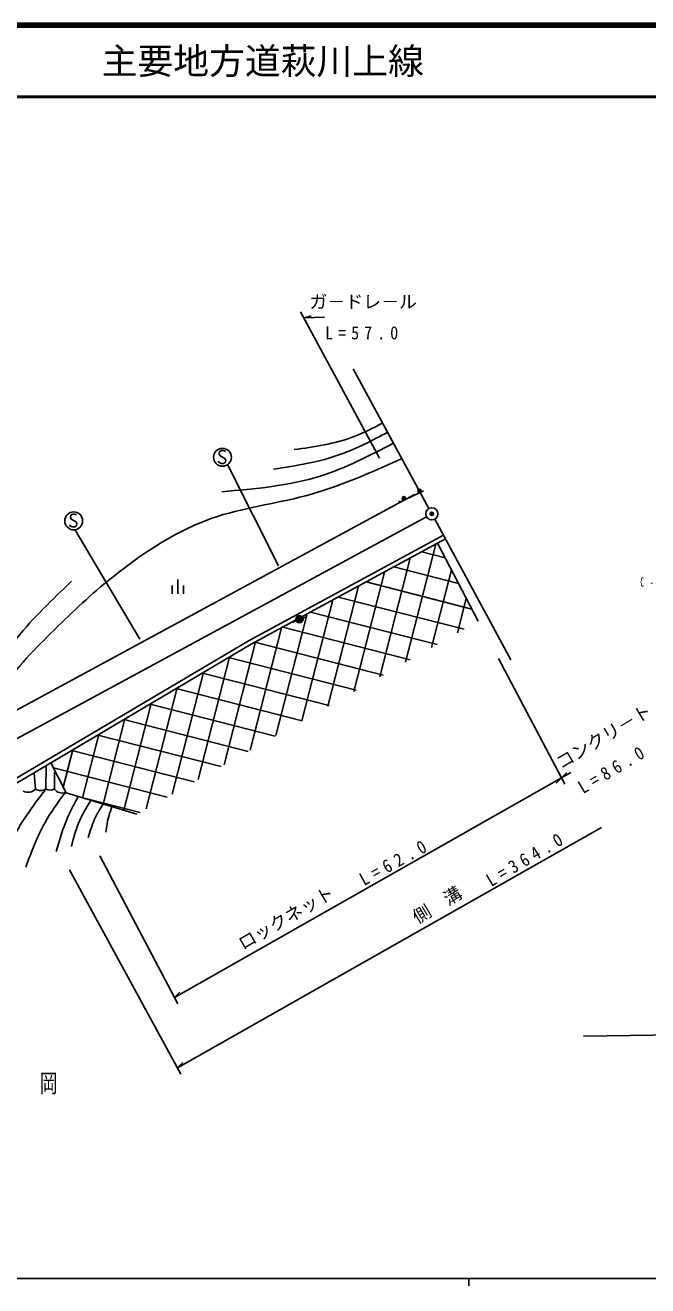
# Model space of a CAD drawing. Units: millimetres, scale not verified. Extents: x 40000 to 680000, y 20000 to 380000.
# Drawn here: x 206058 to 292998, y 204000 to 380000 of the extents above; entities that cross this region are included whole.
import ezdxf
from ezdxf.enums import TextEntityAlignment as Align

# ---------------------------------------------------------------- set-up
doc = ezdxf.new("R2010")
doc.units = ezdxf.units.MM
doc.header["$LTSCALE"] = 1000
doc.header["$PDMODE"] = 32
doc.header["$PDSIZE"] = 500
for name, color, linetype, lineweight in [('M-BGD', 7, 'Continuous', 25), ('M-TTL', 2, 'Continuous', 140), ('M-TTL-BAND', 7, 'Continuous', 25), ('M-TTL-LINE', 7, 'Continuous', 50)]:
    doc.layers.add(name, color=color, linetype=linetype, lineweight=lineweight)
doc.layers.add('M-OTRS', color=6, linetype='Continuous')
doc.layers.add('M-TTL-TXT', color=7, linetype='Continuous')
doc.styles.add('ＭＳ ゴシック', font='')
doc.styles.get('ＭＳ ゴシック').set_extended_font_data('MS Gothic')

msp = doc.modelspace()

# ---------------------------------------------------------------- hatches: boundary and pattern name
at = {"layer": 'M-BGD'}
h = msp.add_hatch(dxfattribs=at)
h.set_pattern_fill('USER', color=256, style=0, pattern_type=2)
h.set_pattern_definition([(75.6318, (124630, 406547), (-2906.163, 744.46), []), (165.6318, (124630, 406547), (-744.46, -2906.163), [])])
h.paths.add_polyline_path([(263648, 307674), (237606, 293571), (209622, 277001), (211794, 272808), (221643, 269838), (269317, 296787)])

# ---------------------------------------------------------------- linework, layer by layer
for p, q in [((255533, 319562), (244520, 340004)), ((244994, 339123), (245984, 339435)), ((244994, 339123), (247843, 339215)), ((262436, 312533), (251876, 332031)), ((234336, 318553), (241411, 304522)), ((193182, 278043), (260426, 314458)), ((258602, 313496), (259052, 313714)), ((259052, 313714), (261225, 314768)), ((261225, 314768), (261675, 314987)), ((194849, 274965), (262093, 311381)), ((263245, 311038), (273872, 291415)), ((212994, 309592), (222073, 294264)), ((264745, 308268), (237606, 293571)), ((263648, 307674), (269317, 296787)), ((226567, 301795), (226567, 300595)), ((227367, 302595), (227367, 300595)), ((228167, 301795), (228167, 300595)), ((243891, 296866), (243433, 296667)), ((244825, 297223), (245299, 297381)), ((237606, 293571), (204940, 274228)), ((281415, 274047), (272154, 291574)), ((208959, 273399), (208970, 276577)), ((207510, 273359), (207298, 275594)), ((210126, 273359), (210134, 275734)), ((226923, 244258), (280948, 274931)), ((280948, 274931), (280217, 274194)), ((280948, 274931), (282274, 275668)), ((280948, 274931), (281686, 275662)), ((227329, 234422), (286546, 268008)), ((216477, 264028), (227390, 243374)), ((212242, 262063), (227808, 233544)), ((226923, 244258), (227654, 244995)), ((306993, 239174), (284007, 238848)), ((227329, 234422), (228060, 235159))]:
    msp.add_line(p, q, dxfattribs=at)
for points in [[(234006, 320474), (233906, 320574), (233706, 320624), (233506, 320624), (233206, 320474), (233156, 320174), (233256, 319924), (233956, 319524), (234056, 319274), (234006, 318974), (233756, 318824), (233406, 318824), (233106, 318974), (233006, 319124)], [(258602, 313496), (258530, 313461), (258481, 313448), (258414, 313449), (258365, 313458), (258320, 313481), (258267, 313522), (258236, 313563), (258223, 313590)], [(213231, 311593), (213131, 311693), (212931, 311743), (212731, 311743), (212431, 311593), (212381, 311293), (212481, 311043), (213181, 310643), (213281, 310393), (213231, 310093), (212981, 309943), (212631, 309943), (212331, 310093), (212231, 310243)], [(204265, 274526), (237310, 294093), (264459, 308796)], [(209622, 277001), (211794, 272808), (221643, 269838)]]:
    msp.add_lwpolyline(points, dxfattribs=at)
for centre, radius in [((233606, 319674), 1250), ((261116, 314993), 250), ((261116, 314993), 150), ((261116, 314993), 50), ((258943, 313939), 250), ((258943, 313939), 150), ((258943, 313939), 50), ((212831, 310793), 1250), ((262840, 311785), 850), ((262840, 311785), 34), ((244350, 297065), 500), ((244350, 297065), 440), ((244350, 297065), 380), ((244350, 297065), 320), ((244350, 297065), 260), ((244350, 297065), 200), ((244350, 297065), 140), ((244350, 297065), 80), ((244350, 297065), 20)]:
    msp.add_circle(centre, radius, dxfattribs=at)
for centre, radius, start, end in [((206456, 274372), 1462, 242.37622, 316.11601), ((208207, 274345), 1208, 234.72124, 308.46104), ((209569, 274157), 974, 231.15517, 304.89496), ((211233, 274164), 1369, 216.02737, 289.76717)]:
    msp.add_arc(centre, radius, start, end, dxfattribs=at)
for points, knots in [([(243624, 320743), (246430, 321137), (249236, 321532), (251843, 322515), (253259, 323050), (254616, 323759), (255973, 324467)], [0, 0, 0, 0, 1, 1, 1, 2, 2, 2, 2]), ([(256677, 323167), (254538, 322037), (252399, 320907), (250151, 320098), (247139, 319015), (243931, 318509), (240723, 318003)], [0, 0, 0, 0, 1, 1, 1, 2, 2, 2, 2]), ([(257491, 321663), (254146, 319917), (250801, 318171), (247266, 317058), (242873, 315674), (238186, 315268), (233500, 314861)], [0, 0, 0, 0, 1, 1, 1, 2, 2, 2, 2]), ([(201113, 282338), (201373, 283340), (201632, 284342), (201999, 285294), (203320, 288720), (206027, 291498), (208687, 294158), (211282, 296752), (213832, 299234), (216584, 301571), (221334, 305490), (226425, 309180), (232136, 311160), (236333, 312615), (240865, 313146), (245190, 314303), (249842, 315547), (254256, 317516), (258670, 319485)], [0, 0, 0, 0, 1, 1, 1, 2, 2, 2, 3, 3, 3, 4, 4, 4, 5, 5, 5, 6, 6, 6, 6]), ([(127282, 285215), (134188, 283489), (141102, 281742), (148100, 280059), (155256, 278478), (162435, 277061), (169874, 276710), (175933, 276478), (182092, 277048), (187826, 279117), (191035, 280252), (194129, 281831), (196619, 284037), (199895, 286940), (202124, 290928), (204889, 294401), (207189, 297290), (209860, 299824), (212531, 302357)], [0, 0, 0, 0, 1, 1, 1, 2, 2, 2, 3, 3, 3, 4, 4, 4, 5, 5, 5, 6, 6, 6, 6]), ([(200888, 259184), (202352, 262545), (203816, 265907), (205780, 268967), (206719, 270430), (207774, 271825), (208828, 273220)], [0, 0, 0, 0, 1, 1, 1, 2, 2, 2, 2]), ([(206134, 262445), (206926, 264582), (207718, 266719), (208828, 268683), (209637, 270115), (210615, 271455), (211593, 272795)], [0, 0, 0, 0, 1, 1, 1, 2, 2, 2, 2]), ([(210388, 264642), (210862, 266278), (211337, 267914), (212018, 269463), (212445, 270433), (212952, 271369), (213460, 272306)], [0, 0, 0, 0, 1, 1, 1, 2, 2, 2, 2]), ([(215215, 271776), (214589, 270745), (213963, 269714), (213507, 268612), (213074, 267568), (212794, 266459), (212514, 265351)], [0, 0, 0, 0, 1, 1, 1, 2, 2, 2, 2]), ([(216938, 271257), (216493, 270532), (216048, 269807), (215704, 269037), (215349, 268242), (215102, 267399), (214854, 266556)], [0, 0, 0, 0, 1, 1, 1, 2, 2, 2, 2]), ([(217335, 267336), (217441, 268125), (217547, 268914), (217760, 269676), (217875, 270084), (218020, 270485), (218166, 270886)], [0, 0, 0, 0, 1, 1, 1, 2, 2, 2, 2])]:
    msp.add_open_spline(points, degree=3, knots=knots, dxfattribs=at)
at = {"layer": 'M-OTRS'}
msp.add_point((262840, 311785), dxfattribs=at)
at = {"layer": 'M-TTL'}
msp.add_line((680000, 380000), (40000, 380000), dxfattribs=at)
at = {"layer": 'M-TTL-BAND'}
for p, q in [((40000, 205000), (579000, 205000)), ((268000, 205000), (268000, 204000))]:
    msp.add_line(p, q, dxfattribs=at)
at = {"layer": 'M-TTL-LINE'}
msp.add_line((40000, 370000), (680000, 370000), dxfattribs=at)

# ---------------------------------------------------------------- texts
at = {"layer": 'M-BGD', "style": 'ＭＳ ゴシック'}
msp.add_text('ガ－ドレ－ル', height=1833, dxfattribs=at).set_placement((245752, 339930), align=Align.BOTTOM_LEFT)
for s, rotation, p in [('コンクリ－ト', 31, (281148, 275566)), ('ロックネット', 30.2, (236733, 250327)), ('側\u3000溝', 31, (261126, 253993))]:
    msp.add_text(s, height=1833, rotation=rotation, dxfattribs=at).set_placement(p, align=Align.BOTTOM_LEFT)
at = {"layer": 'M-BGD', "style": 'ＭＳ ゴシック', "width": 0.7}
msp.add_text('岡', height=2566, dxfattribs=at).set_placement((208101, 230229), align=Align.BOTTOM_LEFT)
at = {"layer": 'M-BGD', "attachment_point": 7, "style": 'ＭＳ ゴシック'}
for s, insert, char_height in [('\\T1.62;\\W0.9;L=57.0', (247934, 336112), 1833), ('\\T2.71;\\W0.45;C-NO.27', (291970, 301584), 1320)]:
    msp.add_mtext(s, dxfattribs=dict(at, insert=insert, char_height=char_height))
at = {"layer": 'M-BGD', "char_height": 1833, "attachment_point": 7, "style": 'ＭＳ ゴシック'}
for s, insert, rotation in [('\\T1.62;\\W0.9;L=86.0', (283968, 272605), 30.7), ('\\T1.62;\\W0.9;L=62.0', (253371, 259774), 28.7), ('\\T1.6;\\W0.9;L=364.0', (271137, 259633), 30.7)]:
    msp.add_mtext(s, dxfattribs=dict(at, insert=insert, rotation=rotation))
at = {"layer": 'M-TTL-TXT', "style": 'ＭＳ ゴシック'}
msp.add_text('主要地方道萩川上線', height=3666, dxfattribs=at).set_placement((216734, 375000), align=Align.MIDDLE_LEFT)

doc.saveas('drawing.dxf')
